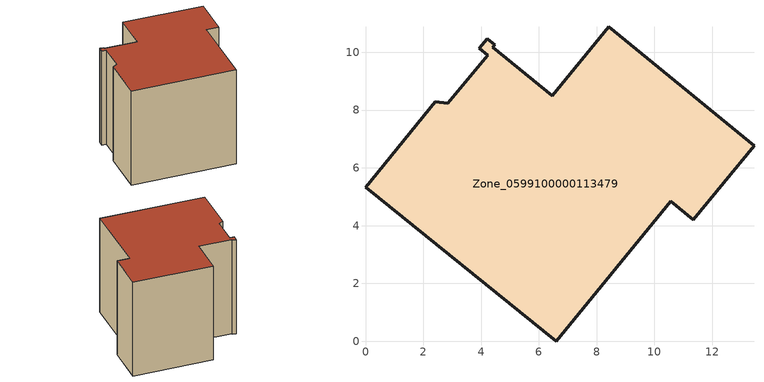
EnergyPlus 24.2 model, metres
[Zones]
Zone_0599100000113479
 floor ground (C_G): 11.35,4.2 10.57,4.84 6.61,0 0,5.32 2.41,8.28 2.85,8.23 4.23,9.9 3.94,10.14 4.22,10.46 4.47,10.26 4.41,10.18 6.47,8.49 8.42,10.88 13.45,6.77 z0
 wall outside (C_F): 10.57,4.84 11.35,4.2 13.45,6.77 8.42,10.88 6.47,8.49 4.41,10.18 4.47,10.26 4.22,10.46 3.94,10.14 4.23,9.9 2.85,8.23 2.41,8.28 0,5.32 6.61,0 10.57,4.84 z0:8.28
 roof outside (C_R): 0,5.32 6.61,0 10.57,4.84 11.35,4.2 13.45,6.77 8.42,10.88 6.47,8.49 4.41,10.18 4.47,10.26 4.22,10.46 3.94,10.14 4.23,9.9 2.85,8.23 2.41,8.28 z8.28
[BUILDING]
Pand.0599100000113479: North Axis=0; Terrain=City; Loads Convergence Tolerance Value=0.04; Temperature Convergence Tolerance Value=0.4; Solar Distribution=FullExterior; Maximum Number of Warmup Days=25; Minimum Number of Warmup Days=1
[Site:Location]
Rotterdam.The.Hague.AP_ZH_NLD Design_Conditions: Latitude=51.96; Longitude=4.45; Time Zone=1; Elevation=-4.5
[SITE:GROUNDTEMPERATURE:BUILDINGSURFACE]
18, 18, 18, 18, 18, 18, 18, 18, 18, 18, 18, 18
[MATERIAL] Thermal Absorptance=0.9; Solar Absorptance=0.7; Visible Absorptance=0.7
Name | Roughness | Thickness | Conductivity | Density | Specific Heat
G.TC.1946-1964 | MediumSmooth | 0.15 | 1 | 540 | 1210
F.TC.1946-1964 | Rough | 0.3 | 0.857143 | 1920 | 840
R.TC.1946-1964 | MediumRough | 0.2 | 0.235294 | 1500 | 1000
[CONSTRUCTION]
C_G: G.TC.1946-1964
C_F: F.TC.1946-1964
C_R: R.TC.1946-1964
[ZONE]
Zone_0599100000113479: Type=1; Multiplier=1; Ceiling Height=Autocalculate; Volume=Autocalculate; Floor Area=autocalculate; Part of Total Floor Area=Yes
[ZONEINFILTRATION:DESIGNFLOWRATE]
Infil_Zone_0599100000113479: Zone or ZoneList or Space or SpaceList=Zone_0599100000113479; Schedule=AlwaysOn; Design Flow Rate Calculation Method=Flow/Area; Flow Rate per Floor Area=0.003; Constant Term Coefficient=1; Temperature Term Coefficient=0; Velocity Term Coefficient=0; Velocity Squared Term Coefficient=0
[HVACTEMPLATE:ZONE:IDEALLOADSAIRSYSTEM]
Zone_0599100000113479: Maximum Heating Supply Air Temperature=50; Minimum Cooling Supply Air Temperature=13; Maximum Heating Supply Air Humidity Ratio=0.0156; Minimum Cooling Supply Air Humidity Ratio=0.0077; Heating Limit=NoLimit; Cooling Limit=NoLimit; Dehumidification Control Type=ConstantSensibleHeatRatio; Cooling Sensible Heat Ratio=0.7; Dehumidification Setpoint=60; Humidification Control Type=None; Humidification Setpoint=30; Outdoor Air Method=None; Outdoor Air Flow Rate per Person=0.00944; Outdoor Air Flow Rate per Zone Floor Area=0; Outdoor Air Flow Rate per Zone=0; Demand Controlled Ventilation Type=None; Outdoor Air Economizer Type=NoEconomizer; Heat Recovery Type=None; Sensible Heat Recovery Effectiveness=0.7; Latent Heat Recovery Effectiveness=0.65
[ZONECONTROL:THERMOSTAT]
ThermostatControl_Zone_0599100000113479: Zone or ZoneList=Zone_0599100000113479; Control Type Schedule=DualSetpointControlType; Control 1=Thermostat_Zone_0599100000113479; Temperature Difference Between Cutout And Setpoint=0
[THERMOSTATSETPOINT:DUALSETPOINT]
Thermostat_Zone_0599100000113479: Heating Setpoint Temperature Schedule=HeatingSetpoint_Zone_0599100000113479; Cooling Setpoint Temperature Schedule=CoolingSetpoint_Zone_0599100000113479
[SCHEDULE:COMPACT]
HeatingSetpoint_Zone_0599100000113479: Through: 12/31, For: AllDays, Until: 24:00, 21
CoolingSetpoint_Zone_0599100000113479: Through: 12/31, For: AllDays, Until: 24:00, 24
DualSetpointControlType: Through: 12/31, For: AllDays, Until: 24:00, 4
AlwaysOn: Through: 12/31, For: AllDays, Until: 24:00, 1
